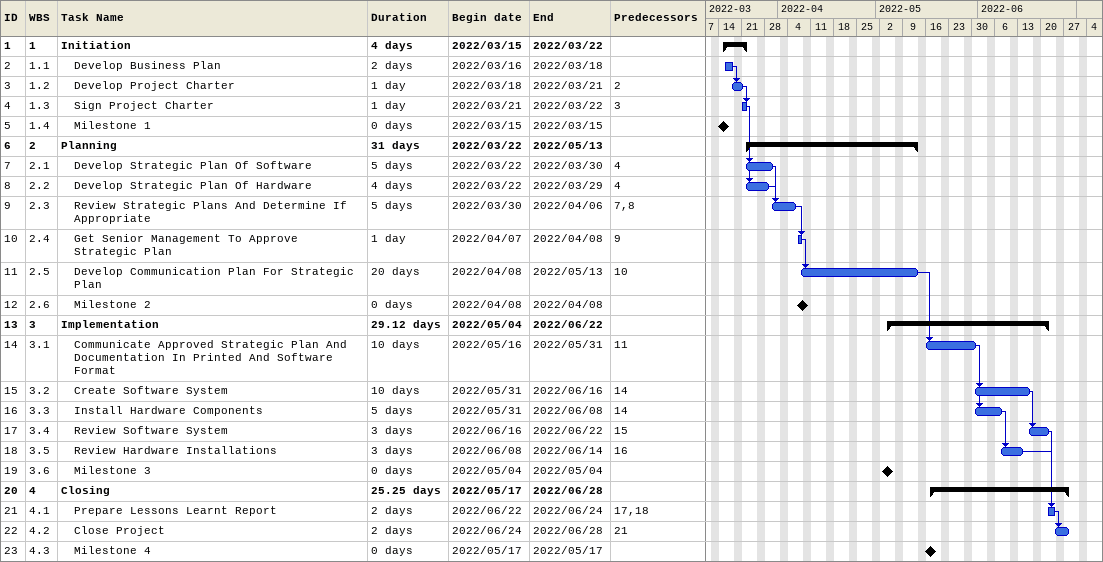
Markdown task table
| ID | WBS | Task | Duration | Start | Finish | Predecessors |
|---|---|---|---|---|---|---|
| 1 | 1 | **Initiation** | 4d | 2022-03-15 | 2022-03-22 |  |
| 2 | 1.1 | Develop Business Plan | 2d | 2022-03-16 | 2022-03-18 |  |
| 3 | 1.2 | Develop Project Charter | 1d | 2022-03-18 | 2022-03-21 | 2 |
| 4 | 1.3 | Sign Project Charter | 1d | 2022-03-21 | 2022-03-22 | 3 |
| 5 | 1.4 | Milestone 1 | 0d | 2022-03-15 | 2022-03-15 |  |
| 6 | 2 | **Planning** | 31d | 2022-03-22 | 2022-05-13 |  |
| 7 | 2.1 | Develop Strategic Plan Of Software | 5d | 2022-03-22 | 2022-03-30 | 4 |
| 8 | 2.2 | Develop Strategic Plan Of Hardware | 4d | 2022-03-22 | 2022-03-29 | 4 |
| 9 | 2.3 | Review Strategic Plans And Determine If Appropriate | 5d | 2022-03-30 | 2022-04-06 | 7, 8 |
| 10 | 2.4 | Get Senior Management To Approve Strategic Plan | 1d | 2022-04-07 | 2022-04-08 | 9 |
| 11 | 2.5 | Develop Communication Plan For Strategic Plan | 20d | 2022-04-08 | 2022-05-13 | 10 |
| 12 | 2.6 | Milestone 2 | 0d | 2022-04-08 | 2022-04-08 |  |
| 13 | 3 | **Implementation** | 29.12d | 2022-05-04 | 2022-06-22 |  |
| 14 | 3.1 | Communicate Approved Strategic Plan And Documentation In Printed And Software Format | 10d | 2022-05-16 | 2022-05-31 | 11 |
| 15 | 3.2 | Create Software System | 10d | 2022-05-31 | 2022-06-16 | 14 |
| 16 | 3.3 | Install Hardware Components | 5d | 2022-05-31 | 2022-06-08 | 14 |
| 17 | 3.4 | Review Software System | 3d | 2022-06-16 | 2022-06-22 | 15 |
| 18 | 3.5 | Review Hardware Installations | 3d | 2022-06-08 | 2022-06-14 | 16 |
| 19 | 3.6 | Milestone 3 | 0d | 2022-05-04 | 2022-05-04 |  |
| 20 | 4 | **Closing** | 25.25d | 2022-05-17 | 2022-06-28 |  |
| 21 | 4.1 | Prepare Lessons Learnt Report | 2d | 2022-06-22 | 2022-06-24 | 17, 18 |
| 22 | 4.2 | Close Project | 2d | 2022-06-24 | 2022-06-28 | 21 |
| 23 | 4.3 | Milestone 4 | 0d | 2022-05-17 | 2022-05-17 |  |
